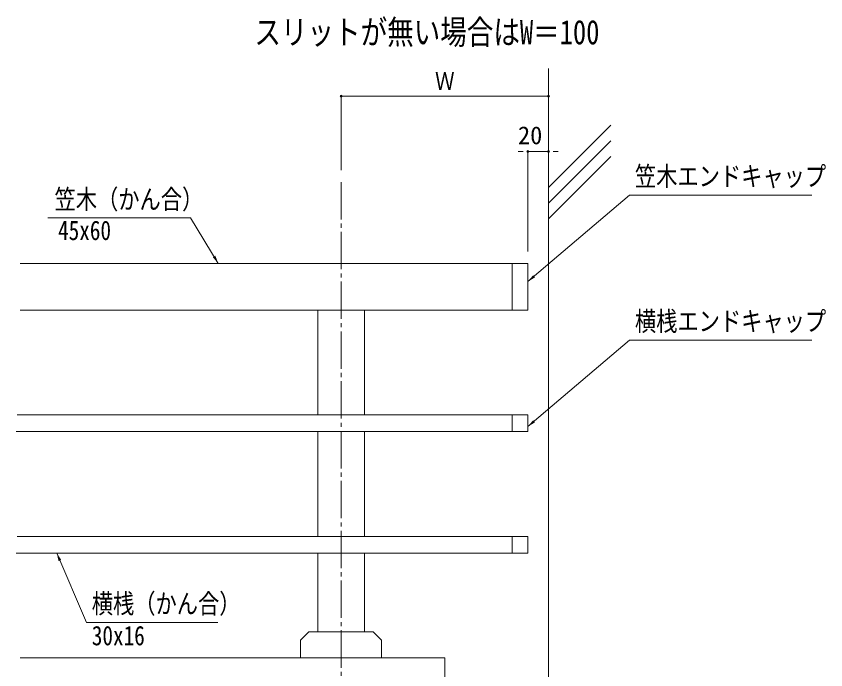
# Model space of a CAD drawing. Units: millimetres at full size; details may follow other scales. Extents: x -1603 to 1599, y -1129 to 1133.
# Drawn here: x -837 to -56, y -604 to 26 of the extents above; entities that cross this region are included whole.
import ezdxf
from ezdxf.enums import TextEntityAlignment as Align

# ---------------------------------------------------------------- set-up
doc = ezdxf.new("R2010")
doc.units = ezdxf.units.MM
doc.header["$LTSCALE"] = 4
doc.header["$PDMODE"] = 32
doc.header["$PDSIZE"] = 2
doc.linetypes.add('CHAIN2', pattern=[12, 9, -1, 1, -1])
for name, color, linetype, lineweight in [('0-0_アンカー', 4, 'Continuous', 9), ('0-1_1手摺寸法', 3, 'Continuous', 18), ('0-3_2躯体線', 4, 'Continuous', 9), ('0-4_3中心線', 2, 'CHAIN2', 18), ('0-7_6ﾊｯﾁﾝｸﾞ', 4, 'Continuous', 9)]:
    doc.layers.add(name, color=color, linetype=linetype, lineweight=lineweight)
doc.styles.add('ＭＳ ゴシック', font='')
doc.styles.get('ＭＳ ゴシック').set_extended_font_data('MS Gothic')

msp = doc.modelspace()

# ---------------------------------------------------------------- linework, layer by layer
at = {"layer": '0-0_アンカー'}
for p, q in [((-343.417, -212.557), (-832.813, -212.557)), ((-358.417, -212.557), (-358.417, -257.557)), ((-343.417, -212.557), (-343.417, -257.557)), ((-343.417, -257.557), (-832.813, -257.557)), ((-545.917, -358.558), (-545.917, -257.557)), ((-500.917, -257.557), (-500.917, -358.558)), ((-835.826, -358.558), (-343.417, -358.558)), ((-358.417, -358.558), (-358.417, -374.558)), ((-343.417, -358.558), (-343.417, -374.558)), ((-836.64, -374.558), (-343.417, -374.558)), ((-545.917, -475.561), (-545.917, -374.558)), ((-500.917, -374.558), (-500.917, -475.561)), ((-358.417, -475.561), (-358.417, -491.561)), ((-836.64, -491.561), (-343.417, -491.561)), ((-545.917, -567.557), (-545.917, -491.561)), ((-500.917, -491.561), (-500.917, -567.557)), ((-554.417, -567.557), (-562.417, -575.557)), ((-492.417, -567.557), (-554.417, -567.557)), ((-562.417, -575.557), (-562.417, -592.557)), ((-562.417, -592.557), (-484.417, -592.557))]:
    msp.add_line(p, q, dxfattribs=at)
for points in [[(-343.417, -230.055), (-245.337, -146.858), (-69.44, -146.858)], [(-641.779, -212.557), (-668.64, -168.458), (-806.183, -168.458)], [(-343.417, -369.752), (-245.337, -286.556), (-69.44, -286.556)], [(-835.826, -475.561), (-343.417, -475.561), (-343.417, -491.561)], [(-797.602, -491.561), (-768.799, -558.484), (-642.17, -558.484)], [(-484.417, -592.557), (-484.417, -575.557), (-492.417, -567.557)]]:
    msp.add_lwpolyline(points, dxfattribs=at)
for points in [[(-647.064, -206.551), (-644.691, -205.106), (-641.779, -212.557)], [(-338.308, -223.899), (-336.51, -226.018), (-343.417, -230.055)], [(-338.308, -363.597), (-336.51, -365.716), (-343.417, -369.752)], [(-793.211, -498.249), (-795.763, -499.347), (-797.602, -491.561)]]:
    msp.add_solid(points, dxfattribs=at)
at = {"layer": '0-1_1手摺寸法'}
for p, q in [((-323.417, -36.17), (-323.417, -51.333)), ((-523.417, -122.557), (-523.417, -51.333)), ((-323.417, -51.333), (-523.417, -51.333)), ((-518.817, -51.333), (-328.017, -51.333)), ((-348.017, -104.736), (-352.617, -104.736)), ((-343.417, -201.057), (-343.417, -104.736)), ((-343.417, -104.736), (-323.417, -104.736)), ((-323.417, -104.736), (-343.417, -104.736)), ((-318.817, -104.736), (-314.217, -104.736))]:
    msp.add_line(p, q, dxfattribs=at)
for p in [(-523.417, -51.333), (-323.417, -51.333), (-343.417, -104.736), (-323.417, -104.736)]:
    msp.add_point(p, dxfattribs=at)
at = {"layer": '0-3_2躯体線'}
for p, q in [((-323.417, -24.67), (-323.417, -818.299)), ((-423.417, -592.557), (-832.813, -592.557)), ((-423.417, -592.557), (-423.417, -818.299))]:
    msp.add_line(p, q, dxfattribs=at)
at = {"layer": '0-4_3中心線'}
msp.add_line((-523.417, -134.057), (-523.417, -717.557), dxfattribs=at)
at = {"layer": '0-7_6ﾊｯﾁﾝｸﾞ'}
for p, q in [((-263.417, -79.372), (-323.417, -139.372)), ((-263.417, -94.444), (-323.417, -154.444)), ((-263.417, -109.514), (-323.417, -169.514))]:
    msp.add_line(p, q, dxfattribs=at)

# ---------------------------------------------------------------- texts
at = {"layer": '0-0_アンカー', "style": 'ＭＳ ゴシック', "width": 0.8}
for s, height, p in [('スリットが無い場合はW＝100', 23.46, (-607.019, -8.382)), ('笠木エンドキャップ', 18.77, (-240.119, -143.515)), ('笠木（かん合）', 18.77, (-799.651, -165.707)), ('45x60', 18.77, (-796.278, -195.64)), ('横桟エンドキャップ', 18.77, (-240.119, -283.213)), ('横桟（かん合）', 18.77, (-763.746, -555.341)), ('30x16', 18.77, (-763.746, -586.139))]:
    msp.add_text(s, height=height, dxfattribs=at).set_placement(p, align=Align.BOTTOM_LEFT)
at = {"layer": '0-1_1手摺寸法', "color": 7, "style": 'ＭＳ ゴシック', "width": 0.8}
msp.add_text('Ｗ', height=17.27, dxfattribs=at).set_placement((-432.838, -50.514), align=Align.BOTTOM_LEFT)
at = {"layer": '0-1_1手摺寸法', "style": 'ＭＳ ゴシック'}
msp.add_text('20', height=17.27, dxfattribs=at).set_placement((-352.893, -102.848), align=Align.BOTTOM_LEFT)

doc.saveas('drawing.dxf')
